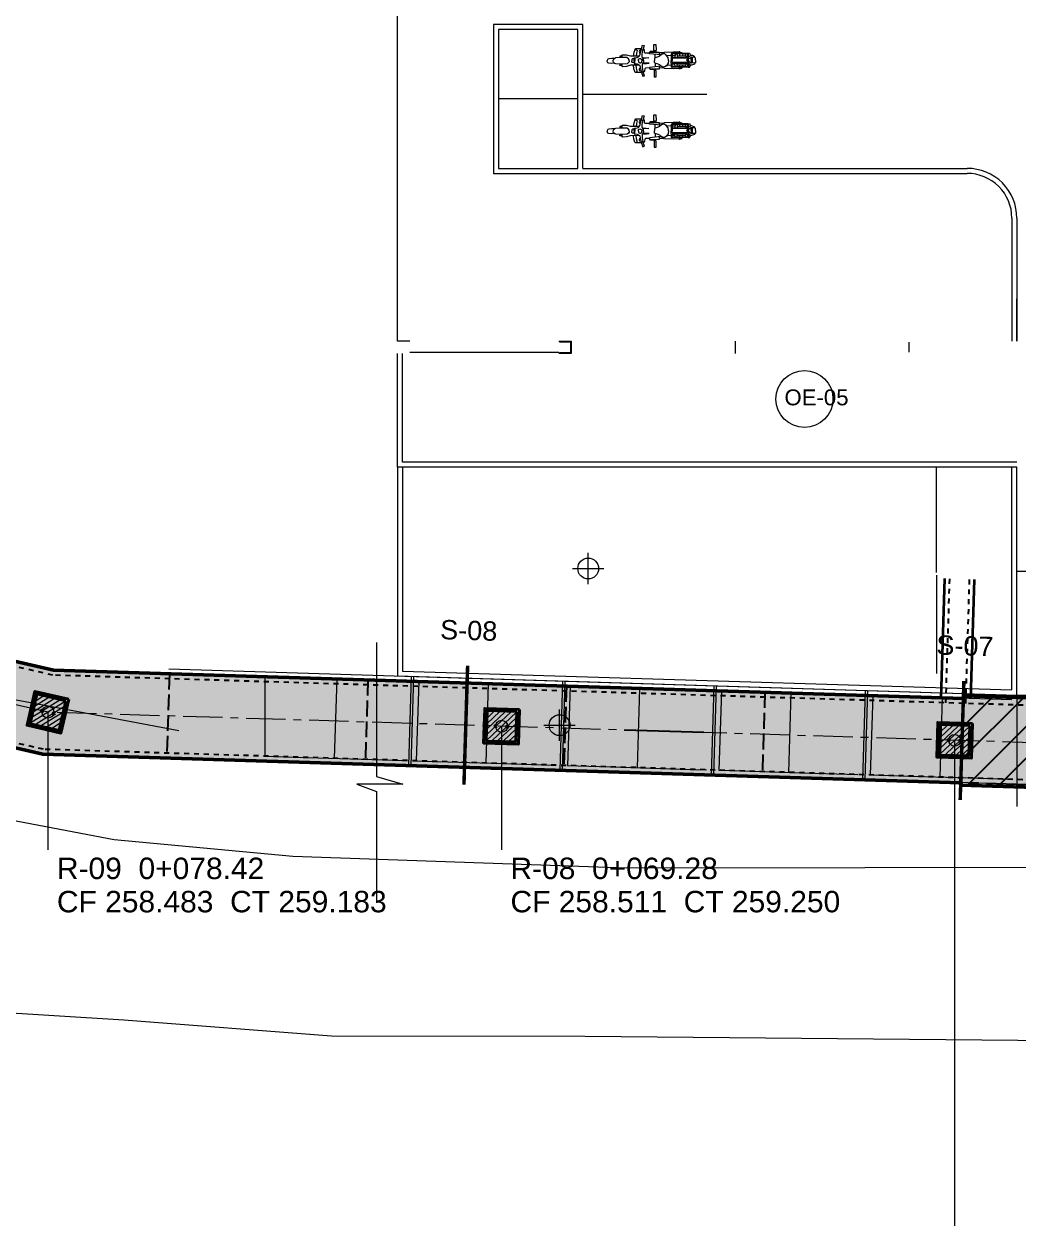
# Model space of a CAD drawing. Header units: metres. Extents: x -573 to 467, y -35 to 119.
# Drawn here: x -505.81 to -485.78, y 4.38 to 28.44 of the extents above; entities that cross this region are included whole.
import ezdxf
from ezdxf.enums import TextEntityAlignment as Align

# ---------------------------------------------------------------- set-up
doc = ezdxf.new("R2010")
doc.units = ezdxf.units.M
doc.header["$LTSCALE"] = 0.25
for name, pattern in [('CENTER', [5.08, 3.175, -0.635, 0.635, -0.635]), ('DASHED', [1.524, 1.27, -0.254]), ('HIDDEN', [0.375, 0.25, -0.125]), ('PHANTOM', [6.35, 3.175, -0.635, 0.635, -0.635, 0.635, -0.635])]:
    doc.linetypes.add(name, pattern=pattern)
for name, color, linetype, lineweight in [('ARQ-BASE', 8, 'CONTINUOUS', 13), ('ARQ-TEXTO', 8, 'CONTINUOUS', 13), ('CONCRETO', 250, 'CONTINUOUS', 50), ('CONCRETO-OCULTO', 8, 'HIDDEN', 25), ('CORTES', 6, 'CONTINUOUS', 50), ('CUNETA', 3, 'CONTINUOUS', 35), ('EJE-COLECTOR', 1, 'CENTER', 18), ('LLAMADAS', 30, 'CONTINUOUS', 18), ('MARCO-METALICO', 32, 'CONTINUOUS', 40), ('REGISTRO', 32, 'CONTINUOUS', 35), ('REGISTRO-TAPA', 30, 'CONTINUOUS', 18)]:
    doc.layers.add(name, color=color, linetype=linetype, lineweight=lineweight)
doc.layers.add('CONCRETO-ACHURADO', color=8, linetype='CONTINUOUS', true_color=0xe2e2e2)
for name, color, linetype in [('CRUCE-VEHICULAR', 30, 'CONTINUOUS'), ('CUNETA-OCULTA', 3, 'HIDDEN'), ('FLUJO', 150, 'CONTINUOUS'), ('JUNTAS', 8, 'DASHED'), ('LINDERO', 6, 'PHANTOM'), ('TEXTOS', 7, 'CONTINUOUS')]:
    doc.layers.add(name, color=color, linetype=linetype)
doc.styles.get("Standard").update_dxf_attribs({"font": 'arial.ttf'})

# ---------------------------------------------------------------- blocks, each defined once
blk = doc.blocks.new('REGISTRO-PLANTA')
at = {"layer": 'MARCO-METALICO'}
blk.add_lwpolyline([(-0.35, -0.35), (0.35, -0.35), (0.35, 0.35), (-0.35, 0.35)], close=True, dxfattribs=at)
for centre in [(-0.12, 0), (0.12, 0)]:
    blk.add_circle(centre, 0.015, dxfattribs=at)
at = {"layer": 'REGISTRO'}
blk.add_lwpolyline([(-0.3, -0.3), (0.3, -0.3), (0.3, 0.3), (-0.3, 0.3)], close=True, dxfattribs=at)
at = {"layer": 'REGISTRO-TAPA'}
for p, q in [((-0.29, 0.2765), (-0.2765, 0.29)), ((-0.29, 0.1632), (-0.1632, 0.29)), ((-0.29, 0.0499), (-0.0499, 0.29)), ((-0.29, -0.0634), (0.0634, 0.29)), ((-0.29, -0.1767), (0.1767, 0.29)), ((-0.29, -0.29), (0.29, 0.29)), ((-0.1767, -0.29), (0.29, 0.1767)), ((-0.0634, -0.29), (0.29, 0.0634)), ((0.0499, -0.29), (0.29, -0.0499)), ((0.1632, -0.29), (0.29, -0.1632)), ((0.2765, -0.29), (0.29, -0.2765))]:
    blk.add_line(p, q, dxfattribs=at)
blk = doc.blocks.new('SIMB-FLECHA')
at = {"layer": 'FLUJO'}
blk.add_lwpolyline([(-4, 0), (4, 0)], dxfattribs=at)
blk.add_solid([(4, 0), (1, 1.2), (1, -1.2)], dxfattribs=at)

msp = doc.modelspace()

# ---------------------------------------------------------------- hatches: boundary and pattern name
at = {"layer": 'CONCRETO-ACHURADO', "true_color": 0xe2e2e2}
h = msp.add_hatch(color=7, dxfattribs=at)
h.dxf.hatch_style = 1
h.paths.add_polyline_path([(-426.935, 15.451), (-427.435, 15.444), (-427.935, 15.436), (-428.435, 15.429), (-428.935, 15.422), (-429.435, 15.414), (-429.935, 15.407), (-430.435, 15.4), (-430.935, 15.393), (-431.435, 15.385), (-431.935, 15.378), (-432.435, 15.371), (-432.935, 15.363), (-433.435, 15.356), (-433.935, 15.349), (-434.435, 15.341), (-434.935, 15.334), (-435.435, 15.327), (-435.934, 15.32), (-436.434, 15.312), (-436.934, 15.305), (-437.434, 15.298), (-437.934, 15.29), (-438.434, 15.283), (-438.934, 15.276), (-439.434, 15.268), (-439.934, 15.261), (-440.434, 15.254), (-440.934, 15.246), (-441.434, 15.239), (-441.934, 15.232), (-442.434, 15.225), (-442.934, 15.217), (-443.434, 15.21), (-443.934, 15.203), (-444.434, 15.195), (-444.933, 15.188), (-445.433, 15.181), (-445.937, 15.171), (-446.437, 15.162), (-446.937, 15.152), (-447.437, 15.143), (-447.937, 15.133), (-448.437, 15.124), (-448.937, 15.114), (-449.437, 15.104), (-449.936, 15.095), (-450.436, 15.085), (-450.936, 15.076), (-451.436, 15.066), (-451.936, 15.057), (-452.436, 15.047), (-452.936, 15.037), (-453.436, 15.028), (-453.936, 15.018), (-454.436, 15.009), (-454.936, 14.999), (-455.435, 14.99), (-455.935, 14.98), (-456.435, 14.97), (-456.935, 14.961), (-457.435, 14.951), (-457.935, 14.942), (-458.435, 14.932), (-458.935, 14.923), (-459.435, 14.913), (-459.935, 14.903), (-460.435, 14.894), (-460.934, 14.884), (-461.434, 14.875), (-461.934, 14.865), (-462.434, 14.856), (-462.934, 14.846), (-463.434, 14.836), (-463.934, 14.827), (-464.434, 14.817), (-464.934, 14.808), (-465.434, 14.798), (-465.934, 14.789), (-466.433, 14.779), (-466.933, 14.769), (-467.433, 14.76), (-467.933, 14.75), (-468.433, 14.741), (-468.933, 14.731), (-469.433, 14.722), (-469.933, 14.712), (-470.433, 14.702), (-470.933, 14.693), (-471.433, 14.683), (-471.932, 14.674), (-472.432, 14.664), (-472.932, 14.655), (-473.432, 14.645), (-473.932, 14.635), (-474.432, 14.626), (-474.932, 14.616), (-475.432, 14.607), (-475.932, 14.597), (-476.432, 14.588), (-476.932, 14.578), (-477.431, 14.568), (-477.889, 14.57), (-478.388, 14.585), (-478.888, 14.601), (-479.388, 14.616), (-479.888, 14.632), (-480.387, 14.647), (-480.886, 14.713), (-481.385, 14.728), (-481.885, 14.744), (-482.385, 14.759), (-482.885, 14.775), (-483.384, 14.79), (-483.884, 14.806), (-484.384, 14.821), (-484.884, 14.837), (-485.384, 14.852), (-485.883, 14.868), (-486.383, 14.883), (-486.884, 14.849), (-487.384, 14.864), (-487.884, 14.88), (-488.384, 14.895), (-488.883, 14.911), (-489.383, 14.926), (-489.883, 14.942), (-490.383, 14.957), (-490.882, 14.973), (-491.382, 14.988), (-491.882, 15.004), (-492.382, 15.019), (-492.881, 15.035), (-493.381, 15.05), (-493.881, 15.066), (-494.381, 15.081), (-494.88, 15.097), (-495.38, 15.112), (-495.88, 15.128), (-496.38, 15.143), (-496.88, 15.159), (-497.379, 15.174), (-497.879, 15.19), (-498.379, 15.205), (-498.879, 15.221), (-499.378, 15.236), (-499.878, 15.252), (-500.378, 15.267), (-500.878, 15.283), (-501.377, 15.298), (-501.877, 15.314), (-502.377, 15.329), (-502.877, 15.345), (-503.376, 15.36), (-503.876, 15.376), (-504.376, 15.391), (-504.876, 15.407), (-505.209, 15.417), (-505.696, 15.529), (-506.183, 15.642), (-506.67, 15.754), (-507.157, 15.867), (-507.645, 15.979), (-508.132, 16.092), (-508.619, 16.204), (-509.106, 16.316), (-509.593, 16.429), (-510.081, 16.541), (-510.568, 16.654), (-511.055, 16.766), (-511.542, 16.878), (-512.029, 16.991), (-512.517, 17.103), (-513.004, 17.216), (-513.491, 17.328), (-513.978, 17.44), (-514.465, 17.553), (-514.953, 17.665), (-515.44, 17.778), (-515.927, 17.89), (-516.414, 18.003), (-516.901, 18.115), (-517.389, 18.227), (-517.876, 18.34), (-518.363, 18.452), (-518.85, 18.565), (-519.337, 18.677), (-519.825, 18.789), (-520.312, 18.902), (-520.799, 19.014), (-521.286, 19.127), (-521.773, 19.239), (-522.261, 19.352), (-522.748, 19.464), (-523.235, 19.576), (-523.722, 19.689), (-524.209, 19.801), (-524.697, 19.914), (-525.184, 20.026), (-525.671, 20.138), (-526.158, 20.251), (-526.645, 20.363), (-527.133, 20.476), (-527.62, 20.588), (-528.107, 20.7), (-528.594, 20.813), (-529.081, 20.925), (-529.569, 21.038), (-530.056, 21.15), (-530.543, 21.263), (-531.03, 21.375), (-531.517, 21.487), (-532.005, 21.6), (-532.492, 21.712), (-532.903, 21.811), (-533.379, 21.967), (-533.854, 22.123), (-534.329, 22.278), (-534.804, 22.434), (-535.279, 22.59), (-535.754, 22.746), (-536.229, 22.901), (-536.705, 23.057), (-537.18, 23.213), (-537.655, 23.368), (-538.13, 23.524), (-538.605, 23.68), (-539.08, 23.835), (-539.555, 23.991), (-540.031, 24.147), (-540.506, 24.302), (-540.981, 24.458), (-541.387, 24.603), (-541.848, 24.797), (-542.309, 24.99), (-542.77, 25.184), (-543.23, 25.377), (-543.691, 25.571), (-544.152, 25.765), (-544.613, 25.958), (-545.074, 26.152), (-545.535, 26.346), (-545.996, 26.539), (-546.457, 26.733), (-546.918, 26.926), (-547.379, 27.12), (-547.84, 27.314), (-548.301, 27.507), (-548.762, 27.701), (-549.223, 27.894), (-549.684, 28.088), (-550.145, 28.282), (-550.606, 28.475), (-551.067, 28.669), (-551.528, 28.863), (-551.989, 29.056), (-552.45, 29.25), (-552.911, 29.443), (-553.372, 29.637), (-553.833, 29.831), (-554.294, 30.024), (-554.755, 30.218), (-555.216, 30.412), (-555.614, 30.608), (-556.061, 30.832), (-556.508, 31.055), (-556.955, 31.279), (-557.402, 31.503), (-557.85, 31.727), (-558.297, 31.95), (-558.594, 32.079), (-558.984, 32.391), (-559.375, 32.703), (-559.766, 33.015), (-560.157, 33.327), (-560.548, 33.639), (-560.939, 33.95), (-561.33, 34.262), (-561.72, 34.574), (-561.783, 34.624), (-562.843, 33.295), (-562.781, 33.245), (-562.39, 32.933), (-561.999, 32.621), (-561.608, 32.31), (-561.217, 31.998), (-560.826, 31.686), (-560.435, 31.374), (-560.045, 31.062), (-559.654, 30.751), (-559.058, 30.43), (-558.61, 30.206), (-558.163, 29.983), (-557.716, 29.759), (-557.269, 29.535), (-556.822, 29.311), (-556.375, 29.088), (-555.875, 28.844), (-555.414, 28.651), (-554.953, 28.457), (-554.492, 28.263), (-554.031, 28.07), (-553.57, 27.876), (-553.109, 27.682), (-552.648, 27.489), (-552.187, 27.295), (-551.726, 27.102), (-551.265, 26.908), (-550.804, 26.714), (-550.343, 26.521), (-549.882, 26.327), (-549.421, 26.133), (-548.96, 25.94), (-548.499, 25.746), (-548.038, 25.553), (-547.577, 25.359), (-547.116, 25.165), (-546.655, 24.972), (-546.194, 24.778), (-545.733, 24.585), (-545.272, 24.391), (-544.811, 24.197), (-544.35, 24.004), (-543.889, 23.81), (-543.428, 23.616), (-542.967, 23.423), (-542.506, 23.229), (-542.045, 23.036), (-541.51, 22.843), (-541.035, 22.687), (-540.56, 22.531), (-540.085, 22.376), (-539.61, 22.22), (-539.134, 22.064), (-538.659, 21.908), (-538.184, 21.753), (-537.709, 21.597), (-537.234, 21.441), (-536.759, 21.286), (-536.284, 21.13), (-535.808, 20.974), (-535.333, 20.819), (-534.858, 20.663), (-534.383, 20.507), (-533.908, 20.352), (-533.433, 20.196), (-532.874, 20.056), (-532.387, 19.943), (-531.9, 19.831), (-531.412, 19.719), (-530.925, 19.606), (-530.438, 19.494), (-529.951, 19.381), (-529.464, 19.269), (-528.976, 19.156), (-528.489, 19.044), (-528.002, 18.932), (-527.515, 18.819), (-527.028, 18.707), (-526.54, 18.594), (-526.053, 18.482), (-525.566, 18.37), (-525.079, 18.257), (-524.592, 18.145), (-524.104, 18.032), (-523.617, 17.92), (-523.13, 17.807), (-522.643, 17.695), (-522.156, 17.583), (-521.668, 17.47), (-521.181, 17.358), (-520.694, 17.245), (-520.207, 17.133), (-519.72, 17.021), (-519.232, 16.908), (-518.745, 16.796), (-518.258, 16.683), (-517.771, 16.571), (-517.284, 16.458), (-516.796, 16.346), (-516.309, 16.234), (-515.822, 16.121), (-515.335, 16.009), (-514.848, 15.896), (-514.36, 15.784), (-513.873, 15.672), (-513.386, 15.559), (-512.899, 15.447), (-512.412, 15.334), (-511.924, 15.222), (-511.437, 15.11), (-510.95, 14.997), (-510.463, 14.885), (-509.976, 14.772), (-509.488, 14.66), (-509.001, 14.547), (-508.514, 14.435), (-508.027, 14.323), (-507.54, 14.21), (-507.052, 14.098), (-506.565, 13.985), (-506.078, 13.873), (-505.591, 13.761), (-504.928, 13.708), (-504.429, 13.692), (-503.929, 13.677), (-503.429, 13.661), (-502.929, 13.646), (-502.43, 13.63), (-501.93, 13.615), (-501.43, 13.599), (-500.93, 13.584), (-500.431, 13.568), (-499.931, 13.553), (-499.431, 13.537), (-498.931, 13.522), (-498.432, 13.506), (-497.932, 13.491), (-497.432, 13.475), (-496.932, 13.46), (-496.432, 13.444), (-495.933, 13.429), (-495.433, 13.413), (-494.933, 13.398), (-494.433, 13.382), (-493.934, 13.367), (-493.434, 13.351), (-492.934, 13.336), (-492.434, 13.32), (-491.935, 13.305), (-491.435, 13.289), (-490.935, 13.274), (-490.435, 13.258), (-489.936, 13.243), (-489.436, 13.227), (-488.936, 13.212), (-488.436, 13.196), (-487.937, 13.181), (-487.437, 13.165), (-486.937, 13.15), (-486.439, 13.084), (-485.939, 13.069), (-485.439, 13.053), (-484.94, 13.038), (-484.44, 13.022), (-483.94, 13.007), (-483.44, 12.991), (-482.94, 12.976), (-482.441, 12.96), (-481.941, 12.945), (-481.441, 12.929), (-480.941, 12.914), (-480.44, 12.948), (-479.94, 12.933), (-479.441, 12.917), (-478.941, 12.902), (-478.441, 12.886), (-477.941, 12.871), (-477.399, 12.869), (-476.899, 12.878), (-476.399, 12.888), (-475.899, 12.897), (-475.399, 12.907), (-474.899, 12.917), (-474.399, 12.926), (-473.9, 12.936), (-473.4, 12.945), (-472.9, 12.955), (-472.4, 12.964), (-471.9, 12.974), (-471.4, 12.984), (-470.9, 12.993), (-470.4, 13.003), (-469.9, 13.012), (-469.4, 13.022), (-468.9, 13.031), (-468.401, 13.041), (-467.901, 13.051), (-467.401, 13.06), (-466.901, 13.07), (-466.401, 13.079), (-465.901, 13.089), (-465.401, 13.098), (-464.901, 13.108), (-464.401, 13.118), (-463.901, 13.127), (-463.401, 13.137), (-462.902, 13.146), (-462.402, 13.156), (-461.902, 13.165), (-461.402, 13.175), (-460.902, 13.185), (-460.402, 13.194), (-459.902, 13.204), (-459.402, 13.213), (-458.902, 13.223), (-458.402, 13.232), (-457.902, 13.242), (-457.403, 13.252), (-456.903, 13.261), (-456.403, 13.271), (-455.903, 13.28), (-455.403, 13.29), (-454.903, 13.299), (-454.403, 13.309), (-453.903, 13.319), (-453.403, 13.328), (-452.903, 13.338), (-452.403, 13.347), (-451.904, 13.357), (-451.404, 13.366), (-450.904, 13.376), (-450.404, 13.386), (-449.904, 13.395), (-449.404, 13.405), (-448.904, 13.414), (-448.404, 13.424), (-447.904, 13.433), (-447.404, 13.443), (-446.904, 13.453), (-446.405, 13.462), (-445.905, 13.472), (-445.409, 13.481), (-444.909, 13.488), (-444.409, 13.496), (-443.909, 13.503), (-443.409, 13.51), (-442.909, 13.517), (-442.409, 13.525), (-441.909, 13.532), (-441.409, 13.539), (-440.909, 13.547), (-440.409, 13.554), (-439.909, 13.561), (-439.409, 13.569), (-438.909, 13.576), (-438.409, 13.583), (-437.909, 13.591), (-437.409, 13.598), (-436.91, 13.605), (-436.41, 13.612), (-435.91, 13.62), (-435.41, 13.627), (-434.91, 13.634), (-434.41, 13.642), (-433.91, 13.649), (-433.41, 13.656), (-432.91, 13.664), (-432.41, 13.671), (-431.91, 13.678), (-431.41, 13.685), (-430.91, 13.693), (-430.41, 13.7), (-429.91, 13.707), (-429.41, 13.715), (-428.91, 13.722), (-428.41, 13.729), (-427.91, 13.737), (-427.411, 13.744), (-426.911, 13.751)])

# ---------------------------------------------------------------- linework, layer by layer
at = {"layer": 'ARQ-BASE'}
for points in [[(-498.284, 22.049), (-498.284, 81)], [(-494.548, 28.427), (-496.348, 28.427)], [(-496.348, 28.427), (-496.348, 25.427)], [(-494.548, 25.526), (-494.548, 28.427)], [(-494.648, 28.327), (-496.248, 28.327)], [(-496.248, 28.327), (-496.248, 25.526)], [(-494.648, 25.526), (-494.648, 28.327)], [(-493.502, 27.916), (-493.522, 27.86)], [(-493.499, 27.931), (-493.502, 27.916)], [(-493.489, 27.936), (-493.499, 27.931)], [(-493.494, 27.926), (-493.474, 27.92)], [(-493.371, 27.935), (-493.489, 27.936)], [(-493.474, 27.92), (-493.459, 27.913)], [(-493.459, 27.913), (-493.456, 27.903)], [(-493.394, 27.831), (-493.374, 27.919)], [(-493.376, 27.918), (-493.347, 28.013)], [(-493.341, 27.909), (-493.376, 27.918)], [(-493.347, 28.013), (-493.312, 28.004)], [(-493.312, 28.004), (-493.341, 27.909)], [(-493.316, 27.925), (-493.333, 27.93)], [(-493.308, 27.904), (-493.316, 27.925)], [(-493.117, 27.912), (-493.118, 28.026)], [(-493.118, 28.026), (-493.075, 28.026)], [(-493.075, 28.026), (-493.074, 27.912)], [(-494.055, 27.716), (-494.061, 27.701)], [(-494.061, 27.701), (-494.061, 27.693)], [(-494.061, 27.684), (-494.061, 27.692)], [(-494.054, 27.669), (-494.061, 27.684)], [(-494.042, 27.731), (-494.055, 27.716)], [(-494.028, 27.736), (-494.042, 27.731)], [(-493.965, 27.742), (-494.028, 27.736)], [(-493.91, 27.741), (-493.965, 27.742)], [(-493.929, 27.721), (-493.946, 27.694)], [(-493.929, 27.666), (-493.946, 27.693)], [(-493.906, 27.744), (-493.929, 27.721)], [(-493.888, 27.753), (-493.906, 27.744)], [(-493.766, 27.759), (-493.888, 27.753)], [(-493.803, 27.789), (-493.805, 27.777)], [(-493.805, 27.777), (-493.802, 27.773)], [(-493.76, 27.793), (-493.803, 27.789)], [(-493.802, 27.773), (-493.76, 27.773)], [(-493.66, 27.759), (-493.766, 27.759)], [(-493.755, 27.812), (-493.761, 27.806)], [(-493.761, 27.806), (-493.76, 27.796)], [(-493.76, 27.796), (-493.76, 27.76)], [(-493.668, 27.812), (-493.755, 27.812)], [(-493.591, 27.788), (-493.668, 27.812)], [(-493.627, 27.734), (-493.66, 27.759)], [(-493.617, 27.715), (-493.627, 27.734)], [(-493.617, 27.677), (-493.626, 27.659)], [(-493.617, 27.696), (-493.617, 27.715)], [(-493.617, 27.696), (-493.617, 27.677)], [(-493.412, 27.787), (-493.591, 27.788)], [(-493.551, 27.735), (-493.561, 27.724)], [(-493.561, 27.724), (-493.56, 27.697)], [(-493.56, 27.669), (-493.56, 27.697)], [(-493.518, 27.736), (-493.551, 27.735)], [(-493.522, 27.86), (-493.533, 27.788)], [(-493.518, 27.745), (-493.513, 27.753)], [(-493.517, 27.697), (-493.518, 27.745)], [(-493.517, 27.697), (-493.517, 27.649)], [(-493.513, 27.753), (-493.502, 27.755)], [(-493.502, 27.755), (-493.457, 27.762)], [(-493.501, 27.755), (-493.5, 27.697)], [(-493.5, 27.639), (-493.5, 27.697)], [(-493.468, 27.851), (-493.475, 27.788)], [(-493.456, 27.903), (-493.468, 27.851)], [(-493.457, 27.762), (-493.427, 27.773)], [(-493.427, 27.773), (-493.404, 27.795)], [(-493.425, 27.728), (-493.416, 27.736)], [(-493.425, 27.698), (-493.425, 27.728)], [(-493.425, 27.698), (-493.425, 27.668)], [(-493.416, 27.736), (-493.399, 27.741)], [(-493.407, 27.901), (-493.412, 27.886)], [(-493.412, 27.886), (-493.409, 27.863)], [(-493.409, 27.863), (-493.404, 27.847)], [(-493.394, 27.907), (-493.407, 27.901)], [(-493.404, 27.847), (-493.393, 27.841)], [(-493.404, 27.795), (-493.394, 27.831)], [(-493.399, 27.741), (-493.385, 27.739)], [(-493.377, 27.905), (-493.394, 27.907)], [(-493.385, 27.739), (-493.371, 27.729)], [(-493.371, 27.729), (-493.363, 27.719)], [(-493.37, 27.668), (-493.363, 27.677)], [(-493.363, 27.719), (-493.363, 27.698)], [(-493.363, 27.677), (-493.363, 27.698)], [(-493.354, 27.826), (-493.341, 27.909)], [(-493.353, 27.775), (-493.354, 27.826)], [(-493.328, 27.717), (-493.353, 27.775)], [(-493.328, 27.68), (-493.352, 27.621)], [(-493.328, 27.698), (-493.328, 27.717)], [(-493.328, 27.699), (-493.328, 27.68)], [(-493.318, 27.761), (-493.318, 27.761)], [(-493.318, 27.744), (-493.318, 27.761)], [(-493.318, 27.761), (-493.216, 27.752)], [(-493.216, 27.752), (-493.318, 27.744)], [(-493.306, 27.863), (-493.308, 27.904)], [(-493.29, 27.852), (-493.306, 27.863)], [(-493.21, 27.848), (-493.29, 27.852)], [(-493.192, 27.882), (-493.21, 27.857)], [(-493.209, 27.857), (-493.198, 27.869)], [(-493.209, 27.837), (-493.209, 27.857)], [(-492.973, 27.815), (-493.209, 27.837)], [(-493.198, 27.869), (-493.009, 27.87)], [(-493.112, 27.887), (-493.192, 27.882)], [(-493.112, 27.898), (-493.117, 27.912)], [(-493.08, 27.899), (-493.112, 27.898)], [(-493.112, 27.898), (-493.111, 27.869)], [(-493.094, 27.753), (-493.103, 27.743)], [(-493.103, 27.743), (-493.103, 27.701)], [(-493.103, 27.658), (-493.103, 27.7)], [(-493.03, 27.775), (-493.094, 27.753)], [(-493.093, 27.753), (-493.093, 27.826)], [(-493.081, 27.898), (-493.08, 27.869)], [(-493.074, 27.912), (-493.08, 27.899)], [(-493.002, 27.787), (-493.03, 27.775)], [(-493.009, 27.87), (-493.009, 27.818)], [(-492.923, 27.853), (-493.009, 27.854)], [(-492.971, 27.817), (-493.002, 27.787)], [(-492.941, 27.837), (-492.971, 27.817)], [(-492.9, 27.833), (-492.941, 27.837)], [(-492.911, 27.864), (-492.923, 27.853)], [(-492.726, 27.872), (-492.911, 27.864)], [(-492.868, 27.811), (-492.9, 27.833)], [(-492.828, 27.761), (-492.868, 27.811)], [(-492.768, 27.796), (-492.86, 27.801)], [(-492.823, 27.702), (-492.828, 27.761)], [(-492.823, 27.703), (-492.827, 27.645)], [(-492.763, 27.841), (-492.768, 27.832)], [(-492.768, 27.832), (-492.767, 27.703)], [(-492.766, 27.575), (-492.767, 27.703)], [(-492.748, 27.846), (-492.763, 27.841)], [(-492.747, 27.747), (-492.752, 27.739)], [(-492.752, 27.739), (-492.752, 27.703)], [(-492.751, 27.667), (-492.752, 27.704)], [(-492.74, 27.83), (-492.751, 27.819)], [(-492.751, 27.819), (-492.751, 27.764)], [(-492.693, 27.797), (-492.751, 27.797)], [(-492.751, 27.764), (-492.439, 27.766)], [(-492.435, 27.844), (-492.748, 27.846)], [(-492.448, 27.75), (-492.747, 27.747)], [(-492.452, 27.833), (-492.74, 27.83)], [(-492.617, 27.871), (-492.726, 27.872)], [(-492.692, 27.809), (-492.695, 27.792)], [(-492.695, 27.792), (-492.694, 27.764)], [(-492.682, 27.832), (-492.692, 27.809)], [(-492.658, 27.831), (-492.651, 27.812)], [(-492.651, 27.812), (-492.648, 27.791)], [(-492.649, 27.797), (-492.48, 27.798)], [(-492.648, 27.791), (-492.648, 27.765)], [(-492.61, 27.877), (-492.619, 27.871)], [(-492.601, 27.861), (-492.617, 27.871)], [(-492.603, 27.878), (-492.61, 27.877)], [(-492.593, 27.877), (-492.603, 27.878)], [(-492.601, 27.863), (-492.559, 27.863)], [(-492.601, 27.846), (-492.601, 27.863)], [(-492.601, 27.831), (-492.601, 27.797)], [(-492.586, 27.871), (-492.593, 27.877)], [(-492.582, 27.863), (-492.586, 27.871)], [(-492.559, 27.863), (-492.551, 27.859)], [(-492.551, 27.859), (-492.547, 27.853)], [(-492.547, 27.853), (-492.546, 27.845)], [(-492.539, 27.808), (-492.545, 27.798)], [(-492.534, 27.82), (-492.539, 27.808)], [(-492.534, 27.831), (-492.534, 27.82)], [(-492.48, 27.791), (-492.48, 27.832)], [(-492.472, 27.785), (-492.48, 27.791)], [(-492.439, 27.783), (-492.472, 27.785)], [(-492.438, 27.722), (-492.459, 27.706)], [(-492.438, 27.69), (-492.459, 27.706)], [(-492.44, 27.82), (-492.452, 27.833)], [(-492.438, 27.741), (-492.448, 27.75)], [(-492.439, 27.767), (-492.44, 27.82)], [(-492.439, 27.766), (-492.439, 27.767)], [(-492.438, 27.706), (-492.438, 27.741)], [(-492.438, 27.706), (-492.438, 27.671)], [(-492.42, 27.825), (-492.435, 27.844)], [(-492.433, 27.847), (-492.402, 27.846)], [(-492.419, 27.706), (-492.42, 27.825)], [(-492.399, 27.78), (-492.419, 27.776)], [(-492.369, 27.762), (-492.419, 27.732)], [(-492.419, 27.706), (-492.418, 27.587)], [(-492.368, 27.651), (-492.419, 27.681)], [(-492.402, 27.846), (-492.386, 27.823)], [(-492.384, 27.803), (-492.399, 27.78)], [(-492.386, 27.823), (-492.383, 27.811)], [(-492.383, 27.811), (-492.384, 27.803)], [(-492.363, 27.804), (-492.384, 27.804)], [(-492.36, 27.766), (-492.369, 27.762)], [(-492.363, 27.649), (-492.364, 27.764)], [(-492.339, 27.8), (-492.363, 27.804)], [(-492.292, 27.762), (-492.36, 27.766)], [(-492.347, 27.765), (-492.346, 27.648)], [(-492.303, 27.784), (-492.339, 27.8)], [(-492.295, 27.774), (-492.303, 27.784)], [(-492.295, 27.762), (-492.295, 27.774)], [(-492.283, 27.758), (-492.292, 27.762)], [(-492.278, 27.748), (-492.283, 27.758)], [(-492.277, 27.707), (-492.278, 27.748)], [(-492.277, 27.707), (-492.277, 27.666)], [(-494.042, 27.654), (-494.054, 27.669)], [(-494.027, 27.649), (-494.042, 27.654)], [(-493.964, 27.644), (-494.027, 27.649)], [(-493.909, 27.646), (-493.964, 27.644)], [(-493.906, 27.644), (-493.929, 27.666)], [(-493.887, 27.635), (-493.906, 27.644)], [(-493.764, 27.63), (-493.887, 27.635)], [(-493.804, 27.612), (-493.8, 27.616)], [(-493.801, 27.6), (-493.804, 27.612)], [(-493.759, 27.597), (-493.801, 27.6)], [(-493.8, 27.616), (-493.758, 27.617)], [(-493.659, 27.633), (-493.764, 27.63)], [(-493.758, 27.594), (-493.759, 27.63)], [(-493.759, 27.583), (-493.758, 27.594)], [(-493.753, 27.577), (-493.759, 27.583)], [(-493.666, 27.579), (-493.753, 27.577)], [(-493.59, 27.605), (-493.666, 27.579)], [(-493.626, 27.659), (-493.659, 27.633)], [(-493.411, 27.608), (-493.59, 27.605)], [(-493.55, 27.658), (-493.56, 27.669)], [(-493.517, 27.658), (-493.55, 27.658)], [(-493.519, 27.534), (-493.531, 27.605)], [(-493.499, 27.478), (-493.519, 27.534)], [(-493.517, 27.649), (-493.512, 27.641)], [(-493.512, 27.641), (-493.501, 27.639)], [(-493.501, 27.639), (-493.456, 27.633)], [(-493.495, 27.463), (-493.499, 27.478)], [(-493.485, 27.459), (-493.495, 27.463)], [(-493.49, 27.469), (-493.47, 27.475)], [(-493.367, 27.461), (-493.485, 27.459)], [(-493.465, 27.544), (-493.473, 27.606)], [(-493.47, 27.475), (-493.456, 27.482)], [(-493.453, 27.492), (-493.465, 27.544)], [(-493.456, 27.633), (-493.425, 27.623)], [(-493.456, 27.482), (-493.453, 27.492)], [(-493.425, 27.623), (-493.403, 27.601)], [(-493.425, 27.668), (-493.416, 27.66)], [(-493.416, 27.66), (-493.399, 27.655)], [(-493.408, 27.51), (-493.407, 27.533)], [(-493.403, 27.495), (-493.408, 27.51)], [(-493.407, 27.533), (-493.401, 27.549)], [(-493.403, 27.601), (-493.392, 27.564)], [(-493.39, 27.489), (-493.403, 27.495)], [(-493.401, 27.549), (-493.39, 27.555)], [(-493.399, 27.655), (-493.384, 27.657)], [(-493.392, 27.564), (-493.371, 27.478)], [(-493.374, 27.491), (-493.39, 27.489)], [(-493.384, 27.657), (-493.37, 27.668)], [(-493.337, 27.488), (-493.372, 27.478)], [(-493.372, 27.478), (-493.342, 27.384)], [(-493.352, 27.621), (-493.352, 27.57)], [(-493.352, 27.57), (-493.338, 27.488)], [(-493.307, 27.394), (-493.337, 27.488)], [(-493.312, 27.472), (-493.329, 27.467)], [(-493.317, 27.654), (-493.317, 27.637)], [(-493.215, 27.647), (-493.317, 27.654)], [(-493.317, 27.637), (-493.215, 27.647)], [(-493.317, 27.637), (-493.317, 27.637)], [(-493.305, 27.493), (-493.312, 27.472)], [(-493.303, 27.535), (-493.305, 27.493)], [(-493.288, 27.546), (-493.303, 27.535)], [(-493.207, 27.551), (-493.288, 27.546)], [(-493.189, 27.517), (-493.208, 27.542)], [(-492.971, 27.588), (-493.207, 27.561)], [(-493.207, 27.561), (-493.207, 27.542)], [(-493.207, 27.542), (-493.195, 27.531)], [(-493.195, 27.531), (-493.006, 27.532)], [(-493.109, 27.513), (-493.189, 27.517)], [(-493.109, 27.502), (-493.114, 27.489)], [(-493.114, 27.489), (-493.113, 27.375)], [(-493.108, 27.502), (-493.109, 27.531)], [(-493.077, 27.503), (-493.109, 27.502)], [(-493.093, 27.648), (-493.103, 27.658)], [(-493.029, 27.627), (-493.093, 27.648)], [(-493.092, 27.648), (-493.091, 27.575)], [(-493.077, 27.503), (-493.077, 27.532)], [(-493.071, 27.489), (-493.077, 27.503)], [(-493.07, 27.375), (-493.071, 27.489)], [(-493, 27.615), (-493.029, 27.627)], [(-493.006, 27.532), (-493.007, 27.584)], [(-492.92, 27.551), (-493.007, 27.548)], [(-492.969, 27.586), (-493, 27.615)], [(-492.939, 27.566), (-492.969, 27.586)], [(-492.898, 27.571), (-492.939, 27.566)], [(-492.908, 27.54), (-492.92, 27.551)], [(-492.723, 27.535), (-492.908, 27.54)], [(-492.866, 27.594), (-492.898, 27.571)], [(-492.827, 27.645), (-492.866, 27.594)], [(-492.766, 27.61), (-492.858, 27.604)], [(-492.761, 27.566), (-492.766, 27.575)], [(-492.746, 27.561), (-492.761, 27.566)], [(-492.746, 27.659), (-492.751, 27.667)], [(-492.75, 27.643), (-492.438, 27.646)], [(-492.749, 27.588), (-492.75, 27.643)], [(-492.692, 27.611), (-492.749, 27.61)], [(-492.737, 27.577), (-492.749, 27.588)], [(-492.447, 27.662), (-492.746, 27.659)], [(-492.433, 27.568), (-492.746, 27.561)], [(-492.45, 27.579), (-492.737, 27.577)], [(-492.614, 27.538), (-492.723, 27.535)], [(-492.693, 27.616), (-492.693, 27.643)], [(-492.69, 27.599), (-492.693, 27.616)], [(-492.68, 27.576), (-492.69, 27.599)], [(-492.656, 27.577), (-492.649, 27.596)], [(-492.649, 27.596), (-492.647, 27.618)], [(-492.647, 27.618), (-492.647, 27.644)], [(-492.647, 27.612), (-492.479, 27.613)], [(-492.607, 27.532), (-492.616, 27.538)], [(-492.599, 27.548), (-492.614, 27.538)], [(-492.599, 27.531), (-492.607, 27.532)], [(-492.59, 27.532), (-492.599, 27.531)], [(-492.599, 27.578), (-492.599, 27.612)], [(-492.599, 27.564), (-492.599, 27.547)], [(-492.599, 27.547), (-492.556, 27.547)], [(-492.583, 27.538), (-492.59, 27.532)], [(-492.579, 27.547), (-492.583, 27.538)], [(-492.556, 27.547), (-492.548, 27.551)], [(-492.548, 27.551), (-492.545, 27.557)], [(-492.537, 27.603), (-492.544, 27.612)], [(-492.545, 27.557), (-492.544, 27.565)], [(-492.532, 27.59), (-492.537, 27.603)], [(-492.532, 27.579), (-492.532, 27.59)], [(-492.47, 27.626), (-492.478, 27.62)], [(-492.478, 27.62), (-492.478, 27.579)], [(-492.438, 27.629), (-492.47, 27.626)], [(-492.438, 27.592), (-492.45, 27.579)], [(-492.438, 27.671), (-492.447, 27.662)], [(-492.438, 27.646), (-492.438, 27.645)], [(-492.438, 27.645), (-492.438, 27.592)], [(-492.418, 27.587), (-492.433, 27.568)], [(-492.43, 27.565), (-492.399, 27.566)], [(-492.398, 27.632), (-492.418, 27.637)], [(-492.399, 27.566), (-492.384, 27.59)], [(-492.383, 27.61), (-492.398, 27.632)], [(-492.384, 27.59), (-492.381, 27.601)], [(-492.381, 27.601), (-492.383, 27.61)], [(-492.361, 27.61), (-492.382, 27.609)], [(-492.358, 27.647), (-492.368, 27.651)], [(-492.337, 27.614), (-492.361, 27.61)], [(-492.291, 27.652), (-492.358, 27.647)], [(-492.302, 27.63), (-492.337, 27.614)], [(-492.294, 27.641), (-492.302, 27.63)], [(-492.294, 27.652), (-492.294, 27.641)], [(-492.282, 27.656), (-492.291, 27.652)], [(-492.277, 27.666), (-492.282, 27.656)], [(-493.342, 27.384), (-493.307, 27.394)], [(-493.113, 27.375), (-493.07, 27.375)], [(-494.548, 27.026), (-492.048, 27.026)], [(-494.648, 26.927), (-496.248, 26.927)], [(-493.502, 26.498), (-493.522, 26.442)], [(-493.499, 26.513), (-493.502, 26.498)], [(-493.489, 26.517), (-493.499, 26.513)], [(-493.494, 26.507), (-493.474, 26.501)], [(-493.371, 26.517), (-493.489, 26.517)], [(-493.474, 26.501), (-493.459, 26.494)], [(-493.456, 26.485), (-493.468, 26.432)], [(-493.459, 26.494), (-493.456, 26.485)], [(-493.407, 26.483), (-493.412, 26.467)], [(-493.394, 26.488), (-493.407, 26.483)], [(-493.394, 26.413), (-493.374, 26.5)], [(-493.377, 26.486), (-493.394, 26.488)], [(-493.376, 26.5), (-493.347, 26.594)], [(-493.341, 26.49), (-493.376, 26.5)], [(-493.354, 26.408), (-493.341, 26.491)], [(-493.347, 26.594), (-493.312, 26.585)], [(-493.312, 26.585), (-493.341, 26.49)], [(-493.316, 26.507), (-493.333, 26.511)], [(-493.308, 26.486), (-493.316, 26.507)], [(-493.306, 26.444), (-493.308, 26.486)], [(-493.112, 26.469), (-493.192, 26.464)], [(-493.117, 26.494), (-493.118, 26.608)], [(-493.118, 26.608), (-493.075, 26.608)], [(-493.112, 26.48), (-493.117, 26.494)], [(-493.112, 26.48), (-493.111, 26.451)], [(-493.08, 26.48), (-493.112, 26.48)], [(-493.081, 26.48), (-493.08, 26.451)], [(-493.074, 26.493), (-493.08, 26.48)], [(-493.075, 26.608), (-493.074, 26.493)], [(-494.055, 26.298), (-494.061, 26.282)], [(-494.061, 26.282), (-494.061, 26.274)], [(-494.061, 26.265), (-494.061, 26.274)], [(-494.054, 26.25), (-494.061, 26.265)], [(-494.042, 26.313), (-494.055, 26.298)], [(-494.042, 26.235), (-494.054, 26.25)], [(-494.028, 26.317), (-494.042, 26.313)], [(-494.027, 26.231), (-494.042, 26.235)], [(-493.965, 26.324), (-494.028, 26.317)], [(-493.964, 26.226), (-494.027, 26.231)], [(-493.91, 26.322), (-493.965, 26.324)], [(-493.929, 26.303), (-493.946, 26.275)], [(-493.929, 26.247), (-493.946, 26.274)], [(-493.906, 26.325), (-493.929, 26.303)], [(-493.906, 26.225), (-493.929, 26.247)], [(-493.888, 26.334), (-493.906, 26.325)], [(-493.766, 26.341), (-493.888, 26.334)], [(-493.803, 26.37), (-493.805, 26.359)], [(-493.805, 26.359), (-493.802, 26.354)], [(-493.76, 26.374), (-493.803, 26.37)], [(-493.802, 26.354), (-493.76, 26.355)], [(-493.66, 26.34), (-493.766, 26.341)], [(-493.755, 26.394), (-493.761, 26.388)], [(-493.761, 26.388), (-493.76, 26.377)], [(-493.76, 26.377), (-493.76, 26.341)], [(-493.668, 26.394), (-493.755, 26.394)], [(-493.591, 26.369), (-493.668, 26.394)], [(-493.627, 26.315), (-493.66, 26.34)], [(-493.626, 26.24), (-493.659, 26.214)], [(-493.617, 26.297), (-493.627, 26.315)], [(-493.617, 26.258), (-493.626, 26.24)], [(-493.617, 26.278), (-493.617, 26.297)], [(-493.617, 26.277), (-493.617, 26.258)], [(-493.412, 26.369), (-493.591, 26.369)], [(-493.551, 26.317), (-493.561, 26.306)], [(-493.561, 26.306), (-493.56, 26.278)], [(-493.56, 26.25), (-493.56, 26.278)], [(-493.55, 26.239), (-493.56, 26.25)], [(-493.518, 26.317), (-493.551, 26.317)], [(-493.517, 26.24), (-493.55, 26.239)], [(-493.522, 26.442), (-493.533, 26.37)], [(-493.518, 26.326), (-493.513, 26.334)], [(-493.517, 26.279), (-493.518, 26.326)], [(-493.517, 26.278), (-493.517, 26.231)], [(-493.517, 26.231), (-493.512, 26.223)], [(-493.513, 26.334), (-493.502, 26.336)], [(-493.502, 26.336), (-493.457, 26.343)], [(-493.501, 26.337), (-493.5, 26.279)], [(-493.5, 26.221), (-493.5, 26.279)], [(-493.468, 26.432), (-493.475, 26.37)], [(-493.457, 26.343), (-493.427, 26.354)], [(-493.427, 26.354), (-493.404, 26.377)], [(-493.425, 26.309), (-493.416, 26.318)], [(-493.425, 26.279), (-493.425, 26.309)], [(-493.425, 26.279), (-493.425, 26.249)], [(-493.425, 26.249), (-493.416, 26.241)], [(-493.416, 26.318), (-493.399, 26.322)], [(-493.416, 26.241), (-493.399, 26.237)], [(-493.412, 26.467), (-493.409, 26.444)], [(-493.409, 26.444), (-493.404, 26.429)], [(-493.404, 26.429), (-493.393, 26.423)], [(-493.404, 26.377), (-493.394, 26.413)], [(-493.399, 26.322), (-493.385, 26.32)], [(-493.399, 26.237), (-493.384, 26.239)], [(-493.385, 26.32), (-493.371, 26.31)], [(-493.384, 26.239), (-493.37, 26.249)], [(-493.371, 26.31), (-493.363, 26.3)], [(-493.37, 26.249), (-493.363, 26.259)], [(-493.363, 26.3), (-493.363, 26.28)], [(-493.363, 26.259), (-493.363, 26.28)], [(-493.353, 26.357), (-493.354, 26.408)], [(-493.328, 26.299), (-493.353, 26.357)], [(-493.328, 26.261), (-493.352, 26.203)], [(-493.328, 26.28), (-493.328, 26.299)], [(-493.328, 26.28), (-493.328, 26.261)], [(-493.318, 26.342), (-493.318, 26.342)], [(-493.318, 26.325), (-493.318, 26.342)], [(-493.318, 26.342), (-493.216, 26.334)], [(-493.216, 26.334), (-493.318, 26.325)], [(-493.317, 26.235), (-493.317, 26.218)], [(-493.215, 26.228), (-493.317, 26.235)], [(-493.29, 26.433), (-493.306, 26.444)], [(-493.21, 26.429), (-493.29, 26.433)], [(-493.192, 26.464), (-493.21, 26.439)], [(-493.209, 26.439), (-493.198, 26.45)], [(-493.209, 26.419), (-493.209, 26.439)], [(-492.973, 26.397), (-493.209, 26.419)], [(-493.198, 26.45), (-493.009, 26.452)], [(-493.094, 26.335), (-493.103, 26.325)], [(-493.103, 26.325), (-493.103, 26.282)], [(-493.103, 26.239), (-493.103, 26.282)], [(-493.093, 26.229), (-493.103, 26.239)], [(-493.03, 26.357), (-493.094, 26.335)], [(-493.093, 26.335), (-493.093, 26.408)], [(-493.029, 26.208), (-493.093, 26.229)], [(-493.092, 26.229), (-493.091, 26.156)], [(-493.002, 26.369), (-493.03, 26.357)], [(-493.009, 26.452), (-493.009, 26.4)], [(-492.923, 26.435), (-493.009, 26.436)], [(-492.971, 26.399), (-493.002, 26.369)], [(-492.941, 26.419), (-492.971, 26.399)], [(-492.9, 26.414), (-492.941, 26.419)], [(-492.911, 26.446), (-492.923, 26.435)], [(-492.726, 26.454), (-492.911, 26.446)], [(-492.868, 26.392), (-492.9, 26.414)], [(-492.828, 26.342), (-492.868, 26.392)], [(-492.768, 26.378), (-492.86, 26.382)], [(-492.823, 26.284), (-492.828, 26.342)], [(-492.823, 26.285), (-492.827, 26.226)], [(-492.763, 26.422), (-492.768, 26.413)], [(-492.768, 26.413), (-492.767, 26.285)], [(-492.766, 26.156), (-492.767, 26.285)], [(-492.748, 26.428), (-492.763, 26.422)], [(-492.747, 26.329), (-492.752, 26.321)], [(-492.752, 26.321), (-492.752, 26.285)], [(-492.751, 26.249), (-492.752, 26.285)], [(-492.74, 26.412), (-492.751, 26.401)], [(-492.751, 26.401), (-492.751, 26.345)], [(-492.693, 26.378), (-492.751, 26.378)], [(-492.751, 26.345), (-492.439, 26.348)], [(-492.746, 26.241), (-492.751, 26.249)], [(-492.435, 26.426), (-492.748, 26.428)], [(-492.448, 26.331), (-492.747, 26.329)], [(-492.447, 26.243), (-492.746, 26.241)], [(-492.452, 26.414), (-492.74, 26.412)], [(-492.617, 26.452), (-492.726, 26.454)], [(-492.692, 26.391), (-492.695, 26.374)], [(-492.695, 26.374), (-492.694, 26.346)], [(-492.682, 26.413), (-492.692, 26.391)], [(-492.658, 26.413), (-492.651, 26.394)], [(-492.651, 26.394), (-492.648, 26.372)], [(-492.649, 26.378), (-492.48, 26.38)], [(-492.648, 26.372), (-492.648, 26.346)], [(-492.61, 26.459), (-492.619, 26.452)], [(-492.601, 26.442), (-492.617, 26.452)], [(-492.603, 26.46), (-492.61, 26.459)], [(-492.593, 26.459), (-492.603, 26.46)], [(-492.601, 26.444), (-492.559, 26.444)], [(-492.601, 26.427), (-492.601, 26.444)], [(-492.601, 26.413), (-492.601, 26.379)], [(-492.586, 26.453), (-492.593, 26.459)], [(-492.582, 26.444), (-492.586, 26.453)], [(-492.559, 26.444), (-492.551, 26.44)], [(-492.551, 26.44), (-492.547, 26.435)], [(-492.547, 26.435), (-492.546, 26.426)], [(-492.539, 26.389), (-492.545, 26.38)], [(-492.534, 26.402), (-492.539, 26.389)], [(-492.534, 26.413), (-492.534, 26.402)], [(-492.48, 26.373), (-492.48, 26.414)], [(-492.472, 26.367), (-492.48, 26.373)], [(-492.439, 26.364), (-492.472, 26.367)], [(-492.438, 26.303), (-492.459, 26.287)], [(-492.438, 26.272), (-492.459, 26.287)], [(-492.44, 26.402), (-492.452, 26.414)], [(-492.438, 26.323), (-492.448, 26.331)], [(-492.438, 26.252), (-492.447, 26.243)], [(-492.439, 26.348), (-492.44, 26.402)], [(-492.439, 26.348), (-492.439, 26.348)], [(-492.438, 26.288), (-492.438, 26.323)], [(-492.438, 26.288), (-492.438, 26.252)], [(-492.42, 26.407), (-492.435, 26.426)], [(-492.433, 26.429), (-492.402, 26.428)], [(-492.419, 26.288), (-492.42, 26.407)], [(-492.399, 26.362), (-492.419, 26.357)], [(-492.369, 26.343), (-492.419, 26.313)], [(-492.419, 26.288), (-492.418, 26.169)], [(-492.368, 26.233), (-492.419, 26.262)], [(-492.402, 26.428), (-492.386, 26.405)], [(-492.384, 26.385), (-492.399, 26.362)], [(-492.386, 26.405), (-492.383, 26.393)], [(-492.383, 26.393), (-492.384, 26.385)], [(-492.363, 26.385), (-492.384, 26.386)], [(-492.36, 26.347), (-492.369, 26.343)], [(-492.358, 26.229), (-492.368, 26.233)], [(-492.363, 26.23), (-492.364, 26.346)], [(-492.339, 26.381), (-492.363, 26.385)], [(-492.292, 26.344), (-492.36, 26.347)], [(-492.291, 26.234), (-492.358, 26.229)], [(-492.347, 26.346), (-492.346, 26.23)], [(-492.303, 26.366), (-492.339, 26.381)], [(-492.295, 26.355), (-492.303, 26.366)], [(-492.295, 26.344), (-492.295, 26.355)], [(-492.294, 26.233), (-492.294, 26.222)], [(-492.283, 26.34), (-492.292, 26.344)], [(-492.282, 26.238), (-492.291, 26.234)], [(-492.278, 26.33), (-492.283, 26.34)], [(-492.277, 26.248), (-492.282, 26.238)], [(-492.277, 26.289), (-492.278, 26.33)], [(-492.277, 26.289), (-492.277, 26.248)], [(-493.909, 26.228), (-493.964, 26.226)], [(-493.887, 26.217), (-493.906, 26.225)], [(-493.764, 26.212), (-493.887, 26.217)], [(-493.804, 26.194), (-493.8, 26.198)], [(-493.801, 26.182), (-493.804, 26.194)], [(-493.759, 26.179), (-493.801, 26.182)], [(-493.8, 26.198), (-493.758, 26.198)], [(-493.659, 26.214), (-493.764, 26.212)], [(-493.758, 26.176), (-493.759, 26.211)], [(-493.759, 26.165), (-493.758, 26.176)], [(-493.753, 26.159), (-493.759, 26.165)], [(-493.666, 26.161), (-493.753, 26.159)], [(-493.59, 26.186), (-493.666, 26.161)], [(-493.411, 26.19), (-493.59, 26.186)], [(-493.519, 26.115), (-493.531, 26.187)], [(-493.499, 26.059), (-493.519, 26.115)], [(-493.512, 26.223), (-493.501, 26.221)], [(-493.501, 26.221), (-493.456, 26.215)], [(-493.495, 26.044), (-493.499, 26.059)], [(-493.485, 26.04), (-493.495, 26.044)], [(-493.49, 26.05), (-493.47, 26.057)], [(-493.367, 26.043), (-493.485, 26.04)], [(-493.465, 26.126), (-493.473, 26.188)], [(-493.47, 26.057), (-493.456, 26.064)], [(-493.453, 26.073), (-493.465, 26.126)], [(-493.456, 26.215), (-493.425, 26.204)], [(-493.456, 26.064), (-493.453, 26.073)], [(-493.425, 26.204), (-493.403, 26.182)], [(-493.408, 26.092), (-493.407, 26.115)], [(-493.403, 26.076), (-493.408, 26.092)], [(-493.407, 26.115), (-493.401, 26.13)], [(-493.403, 26.182), (-493.392, 26.146)], [(-493.39, 26.071), (-493.403, 26.076)], [(-493.401, 26.13), (-493.39, 26.136)], [(-493.392, 26.146), (-493.371, 26.059)], [(-493.374, 26.073), (-493.39, 26.071)], [(-493.337, 26.07), (-493.372, 26.059)], [(-493.372, 26.059), (-493.342, 25.965)], [(-493.352, 26.203), (-493.352, 26.152)], [(-493.352, 26.152), (-493.338, 26.069)], [(-493.307, 25.975), (-493.337, 26.07)], [(-493.312, 26.054), (-493.329, 26.049)], [(-493.317, 26.218), (-493.215, 26.228)], [(-493.317, 26.218), (-493.317, 26.218)], [(-493.305, 26.075), (-493.312, 26.054)], [(-493.303, 26.116), (-493.305, 26.075)], [(-493.288, 26.127), (-493.303, 26.116)], [(-493.207, 26.133), (-493.288, 26.127)], [(-493.189, 26.099), (-493.208, 26.123)], [(-492.971, 26.169), (-493.207, 26.143)], [(-493.207, 26.143), (-493.207, 26.123)], [(-493.207, 26.123), (-493.195, 26.112)], [(-493.195, 26.112), (-493.006, 26.114)], [(-493.109, 26.095), (-493.189, 26.099)], [(-493.109, 26.084), (-493.114, 26.07)], [(-493.114, 26.07), (-493.113, 25.956)], [(-493.108, 26.084), (-493.109, 26.113)], [(-493.077, 26.084), (-493.109, 26.084)], [(-493.077, 26.085), (-493.077, 26.113)], [(-493.071, 26.071), (-493.077, 26.084)], [(-493.07, 25.956), (-493.071, 26.071)], [(-493, 26.197), (-493.029, 26.208)], [(-493.006, 26.114), (-493.007, 26.166)], [(-492.92, 26.132), (-493.007, 26.13)], [(-492.969, 26.167), (-493, 26.197)], [(-492.939, 26.148), (-492.969, 26.167)], [(-492.898, 26.153), (-492.939, 26.148)], [(-492.908, 26.121), (-492.92, 26.132)], [(-492.723, 26.116), (-492.908, 26.121)], [(-492.866, 26.176), (-492.898, 26.153)], [(-492.827, 26.226), (-492.866, 26.176)], [(-492.766, 26.192), (-492.858, 26.186)], [(-492.761, 26.147), (-492.766, 26.156)], [(-492.746, 26.142), (-492.761, 26.147)], [(-492.75, 26.225), (-492.438, 26.227)], [(-492.749, 26.169), (-492.75, 26.225)], [(-492.692, 26.192), (-492.749, 26.192)], [(-492.737, 26.158), (-492.749, 26.169)], [(-492.433, 26.149), (-492.746, 26.142)], [(-492.45, 26.16), (-492.737, 26.158)], [(-492.614, 26.12), (-492.723, 26.116)], [(-492.693, 26.197), (-492.693, 26.225)], [(-492.69, 26.18), (-492.693, 26.197)], [(-492.68, 26.158), (-492.69, 26.18)], [(-492.656, 26.159), (-492.649, 26.178)], [(-492.649, 26.178), (-492.647, 26.199)], [(-492.647, 26.199), (-492.647, 26.225)], [(-492.647, 26.193), (-492.479, 26.195)], [(-492.607, 26.114), (-492.616, 26.119)], [(-492.599, 26.13), (-492.614, 26.12)], [(-492.599, 26.112), (-492.607, 26.114)], [(-492.59, 26.114), (-492.599, 26.112)], [(-492.599, 26.159), (-492.599, 26.194)], [(-492.599, 26.145), (-492.599, 26.128)], [(-492.599, 26.128), (-492.556, 26.129)], [(-492.583, 26.12), (-492.59, 26.114)], [(-492.579, 26.128), (-492.583, 26.12)], [(-492.556, 26.129), (-492.548, 26.133)], [(-492.548, 26.133), (-492.545, 26.138)], [(-492.537, 26.184), (-492.544, 26.194)], [(-492.545, 26.138), (-492.544, 26.147)], [(-492.532, 26.171), (-492.537, 26.184)], [(-492.532, 26.16), (-492.532, 26.171)], [(-492.47, 26.207), (-492.478, 26.201)], [(-492.478, 26.201), (-492.478, 26.16)], [(-492.438, 26.21), (-492.47, 26.207)], [(-492.438, 26.173), (-492.45, 26.16)], [(-492.438, 26.227), (-492.438, 26.227)], [(-492.438, 26.227), (-492.438, 26.173)], [(-492.418, 26.169), (-492.433, 26.149)], [(-492.43, 26.146), (-492.399, 26.148)], [(-492.398, 26.214), (-492.418, 26.218)], [(-492.399, 26.148), (-492.384, 26.171)], [(-492.383, 26.191), (-492.398, 26.214)], [(-492.384, 26.171), (-492.381, 26.183)], [(-492.381, 26.183), (-492.383, 26.191)], [(-492.361, 26.191), (-492.382, 26.19)], [(-492.337, 26.195), (-492.361, 26.191)], [(-492.302, 26.211), (-492.337, 26.195)], [(-492.294, 26.222), (-492.302, 26.211)], [(-493.342, 25.965), (-493.307, 25.975)], [(-493.113, 25.956), (-493.07, 25.956)], [(-496.248, 25.526), (-494.648, 25.526)], [(-494.548, 25.526), (-486.806, 25.526)], [(-496.348, 25.427), (-486.806, 25.427)], [(-485.906, 24.528), (-485.906, 22.049)], [(-485.806, 24.528), (-485.806, 22.049)], [(-485.806, 22.049), (-485.806, 22.899)], [(-498.034, 22.049), (-498.284, 22.049)], [(-495.032, 22.049), (-494.782, 22.049)], [(-495.017, 22.034), (-494.797, 22.034)], [(-494.797, 22.034), (-494.797, 21.814)], [(-494.782, 22.049), (-494.782, 21.799)], [(-491.481, 22.049), (-491.481, 21.799)], [(-487.984, 22.024), (-487.984, 21.824)], [(-498.284, 19.509), (-498.284, 21.799)], [(-498.184, 19.609), (-498.184, 21.799)], [(-498.034, 21.824), (-495.032, 21.824)], [(-494.782, 21.799), (-495.032, 21.799)], [(-494.797, 21.814), (-495.017, 21.814)], [(-505.428, 13.723), (-533.317, 20.158)], [(-485.806, 19.509), (-498.284, 19.509)], [(-498.284, 19.509), (-498.284, 15.302)], [(-485.806, 19.509), (-498.284, 19.509)], [(-485.806, 19.609), (-498.184, 19.609)], [(-498.184, 19.509), (-498.184, 15.399)], [(-487.422, 17.384), (-487.422, 19.509)], [(-485.906, 15.018), (-485.906, 19.509)], [(-485.806, 14.915), (-485.806, 19.509)], [(-494.44, 17.151), (-494.44, 17.78)], [(-494.755, 17.465), (-494.125, 17.465)], [(-487.422, 17.334), (-487.422, 15.352)], [(-485.806, 17.415), (-481.076, 17.415)], [(-502.687, 14.192), (-511.728, 15.899)], [(-498.706, 15.972), (-498.706, 13.278)], [(-502.887, 15.445), (-485.806, 14.915)], [(-498.103, 15.197), (-500.955, 15.285)], [(-500.955, 15.285), (-500.955, 13.684)], [(-499.504, 15.24), (-499.554, 13.641)], [(-498.284, 15.302), (-485.806, 14.915)], [(-498.184, 15.399), (-485.906, 15.018)], [(-498.056, 13.494), (-498, 15.294)], [(-498.006, 13.493), (-497.95, 15.292)], [(-497.854, 15.189), (-497.903, 13.59)], [(-495.055, 15.102), (-497.854, 15.189)], [(-495.008, 13.4), (-494.952, 15.199)], [(-494.958, 13.398), (-494.902, 15.197)], [(-496.454, 15.146), (-496.504, 13.546)], [(-494.805, 15.094), (-494.855, 13.495)], [(-492.006, 15.008), (-494.805, 15.094)], [(-493.406, 15.051), (-493.455, 13.452)], [(-491.959, 13.305), (-491.903, 15.104)], [(-491.909, 13.304), (-491.853, 15.103)], [(-491.757, 15), (-491.806, 13.401)], [(-488.958, 14.913), (-491.757, 15)], [(-490.357, 14.956), (-490.407, 13.357)], [(-488.911, 13.211), (-488.855, 15.01)], [(-488.861, 13.209), (-488.805, 15.008)], [(-488.708, 14.905), (-488.758, 13.306)], [(-485.906, 14.818), (-488.708, 14.905)], [(-487.309, 14.862), (-487.358, 13.263)], [(-485.806, 14.915), (-478.866, 14.915)], [(-485.806, 14.915), (-461.856, 14.915)], [(-485.806, 14.915), (-485.806, 12.672)], [(-485.806, 14.815), (-485.806, 14.815)], [(-495.017, 13.995), (-495.017, 14.624)], [(-495.332, 14.309), (-494.702, 14.309)], [(-477.693, 12.863), (-505.428, 13.723)], [(-500.955, 13.684), (-498.153, 13.598)], [(-497.903, 13.59), (-495.105, 13.503)], [(-494.855, 13.495), (-492.056, 13.408)], [(-498.706, 13.278), (-498.175, 13.119)], [(-491.806, 13.401), (-489.007, 13.314)], [(-488.758, 13.306), (-485.906, 13.218)], [(-503.989, 12.002), (-510.307, 13.2)], [(-498.175, 13.119), (-499.103, 13.119)], [(-499.103, 13.119), (-498.706, 12.97)], [(-498.706, 12.97), (-498.706, 10.73)], [(-500.39, 11.666), (-503.989, 12.002)], [(-493.672, 11.426), (-500.39, 11.666)], [(-484.068, 11.44), (-493.672, 11.426)], [(-506.605, 8.544), (-503.796, 8.371)], [(-503.796, 8.371), (-499.608, 8.049)], [(-499.608, 8.049), (-494.501, 8.043)], [(-494.501, 8.043), (-475.621, 7.868)]]:
    msp.add_lwpolyline(points, dxfattribs=at)
for centre, radius in [((-490.085, 20.881), 0.574), ((-494.44, 17.465), 0.21), ((-495.017, 14.309), 0.21)]:
    msp.add_circle(centre, radius, dxfattribs=at)
for radius in [1, 0.899]:
    msp.add_arc((-486.806, 24.527), radius, 359.9699, 90.0302, dxfattribs=at)
at = {"layer": 'CONCRETO'}
for points in [[(-486.884, 14.849), (-505.209, 15.417), (-532.86, 21.797), (-541.258, 24.549), (-555.25, 30.425), (-558.659, 32.132), (-561.786, 34.626)], [(-486.937, 13.15), (-505.428, 13.723), (-533.317, 20.158), (-541.853, 22.955), (-555.96, 28.88), (-559.579, 30.691), (-562.846, 33.297)], [(-486.884, 14.849), (-486.883, 14.899)], [(-480.886, 14.713), (-486.883, 14.899)], [(-486.937, 13.15), (-486.939, 13.1)], [(-480.942, 12.914), (-486.939, 13.1)]]:
    msp.add_lwpolyline(points, dxfattribs=at)
at = {"layer": 'CONCRETO-OCULTO'}
for points in [[(-426.934, 15.351), (-445.499, 15.08), (-477.683, 14.463), (-505.221, 15.317), (-532.887, 21.701), (-541.293, 24.455), (-555.292, 30.335), (-558.713, 32.047), (-561.848, 34.548)], [(-426.912, 13.851), (-445.474, 13.58), (-477.692, 12.963), (-505.415, 13.823), (-533.29, 20.254), (-541.818, 23.049), (-555.918, 28.971), (-559.525, 30.776), (-562.784, 33.375)]]:
    msp.add_lwpolyline(points, dxfattribs=at)
at = {"layer": 'CORTES', "const_width": 0.07}
for points in [[(-496.943, 13.11), (-496.869, 15.509)], [(-486.948, 12.8), (-486.873, 15.199)]]:
    msp.add_lwpolyline(points, dxfattribs=at)
at = {"layer": 'CRUCE-VEHICULAR'}
for points in [[(-486.923, 13.615), (-485.676, 14.861)], [(-486.902, 14.271), (-486.293, 14.88)], [(-486.805, 13.095), (-485.059, 14.842)], [(-486.188, 13.076), (-484.441, 14.823)]]:
    msp.add_lwpolyline(points, dxfattribs=at)
at = {"layer": 'CUNETA'}
for points in [[(-487.332, 14.863), (-487.258, 17.262)], [(-486.733, 14.844), (-486.658, 17.243)]]:
    msp.add_lwpolyline(points, dxfattribs=at)
at = {"layer": 'CUNETA-OCULTA'}
for points in [[(-487.236, 14.76), (-487.158, 17.259)], [(-486.836, 14.747), (-486.758, 17.246)]]:
    msp.add_lwpolyline(points, dxfattribs=at)
at = {"layer": 'EJE-COLECTOR'}
msp.add_lwpolyline([(-426.923, 14.601), (-445.486, 14.33), (-477.688, 13.713), (-505.318, 14.57), (-533.089, 20.978), (-541.556, 23.752), (-555.605, 29.653), (-559.119, 31.411), (-562.316, 33.962)], dxfattribs=at)
at = {"layer": 'JUNTAS'}
for points in [[(-502.877, 15.345), (-502.929, 13.646)], [(-498.879, 15.221), (-498.931, 13.522)], [(-494.88, 15.097), (-494.933, 13.398)], [(-490.882, 14.973), (-490.935, 13.274)], [(-486.883, 14.899), (-486.939, 13.1)]]:
    msp.add_lwpolyline(points, dxfattribs=at)
at = {"layer": 'LINDERO'}
msp.add_lwpolyline([(-417.693, 13.958), (-419.804, 13.855), (-445.472, 13.48), (-477.693, 12.863), (-505.428, 13.723), (-533.317, 20.158), (-541.853, 22.955), (-555.96, 28.88), (-567.548, 34.679)], dxfattribs=at)
at = {"layer": 'LLAMADAS'}
for p, q in [((-505.322, 14.571), (-505.322, 11.8)), ((-496.186, 14.287), (-496.186, 11.8)), ((-487.061, 14.004), (-487.061, 2.005))]:
    msp.add_line(p, q, dxfattribs=at)
for centre in [(-505.322, 14.571), (-496.186, 14.287), (-487.061, 14.004)]:
    msp.add_circle(centre, 0.12, dxfattribs=at)

# ---------------------------------------------------------------- block references
for p, rotation in [((-505.322, 14.571), 167.007), ((-496.186, 14.287), 178.224), ((-487.061, 14.004), 178.224)]:
    msp.add_blockref('REGISTRO-PLANTA', p, dxfattribs=dict(rotation=rotation))
at = {"xscale": 0.2, "yscale": 0.2, "rotation": 178.2240601332791}
msp.add_blockref('SIMB-FLECHA', (-492.908, 14.185), dxfattribs=at)

# ---------------------------------------------------------------- texts
at = {"layer": 'ARQ-TEXTO'}
msp.add_text('OE-05', height=0.32, dxfattribs=at).set_placement((-490.488, 20.754))
at = {"layer": 'CORTES'}
for s, p in [('S-08', (-496.856, 15.908)), ('S-07', (-486.861, 15.598))]:
    msp.add_text(s, height=0.39, rotation=358.2241, dxfattribs=at).set_placement(p, align=Align.BOTTOM_CENTER)
at = {"layer": 'TEXTOS', "color": 7}
for s, p in [('R-09  0+078.42', (-505.142, 11.64)), ('R-08  0+069.28', (-496.006, 11.64)), ('CF 258.483  CT 259.183', (-505.142, 10.97)), ('CF 258.511  CT 259.250', (-496.006, 10.97))]:
    msp.add_text(s, height=0.432, dxfattribs=at).set_placement(p, align=Align.TOP_LEFT)

doc.saveas('drawing.dxf')
